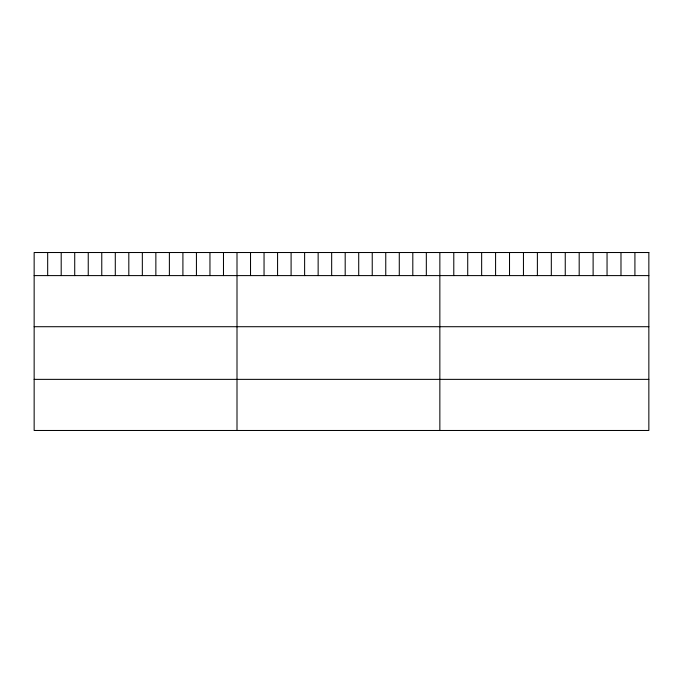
<?xml version="1.0" encoding="UTF-8"?>
<svg xmlns="http://www.w3.org/2000/svg" width="683" height="683" viewBox="0 0 683 683"><rect width="100%" height="100%" fill="white"/><g stroke="black" fill="none" stroke-linecap="round" stroke-linejoin="round"><path stroke-width="1.02" d="M34.15 275.599L648.85 275.599M34.15 326.713L648.85 326.713M34.15 379.364L648.85 379.364M634.917 252.522L634.917 275.599M620.984 252.522L620.984 275.599M607.05 252.522L607.05 275.599M593.117 252.522L593.117 275.599M579.184 252.522L579.184 275.599M565.251 252.522L565.251 275.599M551.318 252.522L551.318 275.599M537.384 252.522L537.384 275.599M523.451 252.522L523.451 275.599M509.518 252.522L509.518 275.599M495.585 252.522L495.585 275.599M481.652 252.522L481.652 275.599M467.718 252.522L467.718 275.599M453.785 252.522L453.785 275.599M439.852 252.522L439.852 430.478M426.329 252.522L426.329 275.599M412.805 252.522L412.805 275.599M399.282 252.522L399.282 275.599M385.758 252.522L385.758 275.599M372.235 252.522L372.235 275.599M358.712 252.522L358.712 275.599M345.188 252.522L345.188 275.599M331.665 252.522L331.665 275.599M318.141 252.522L318.141 275.599M304.618 252.522L304.618 275.599M291.095 252.522L291.095 275.599M277.571 252.522L277.571 275.599M264.048 252.522L264.048 275.599M250.524 252.522L250.524 275.599M237.001 252.522L237.001 430.478M223.478 252.522L223.478 275.599M209.954 252.522L209.954 275.599M196.431 252.522L196.431 275.599M182.907 252.522L182.907 275.599M169.384 252.522L169.384 275.599M155.861 252.522L155.861 275.599M142.337 252.522L142.337 275.599M128.814 252.522L128.814 275.599M115.29 252.522L115.29 275.599M101.767 252.522L101.767 275.599M88.244 252.522L88.244 275.599M74.72 252.522L74.72 275.599M61.197 252.522L61.197 275.599M47.673 252.522L47.673 275.599M648.85 252.522L34.15 252.522L34.15 430.478L648.85 430.478L648.85 252.522"/></g></svg>
